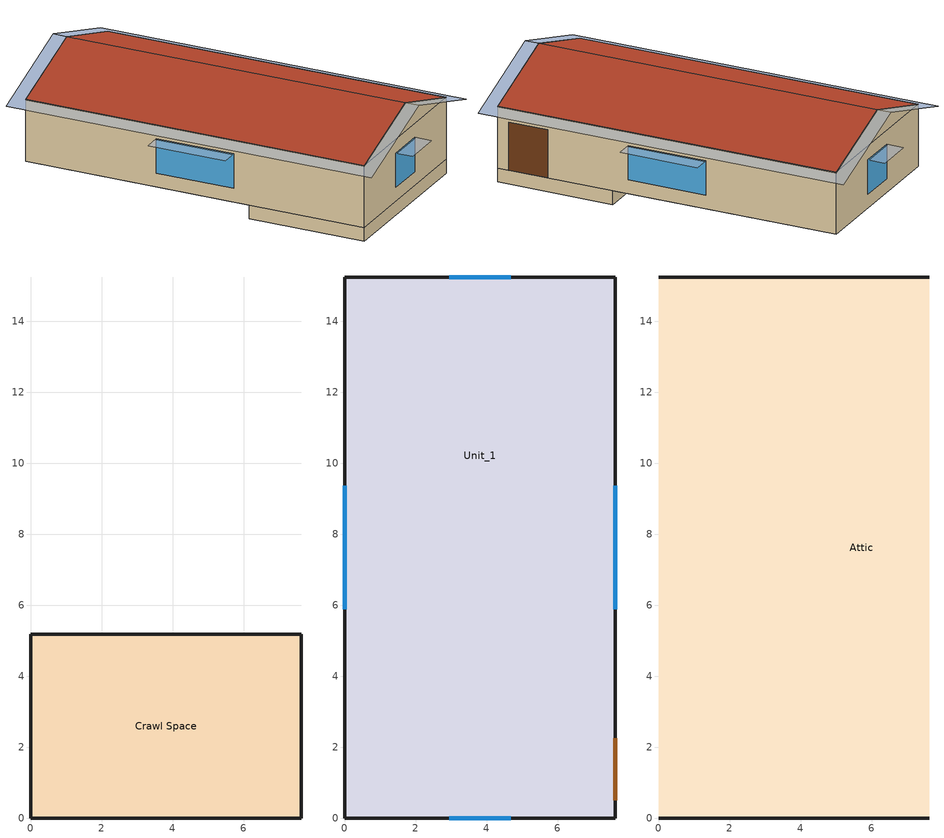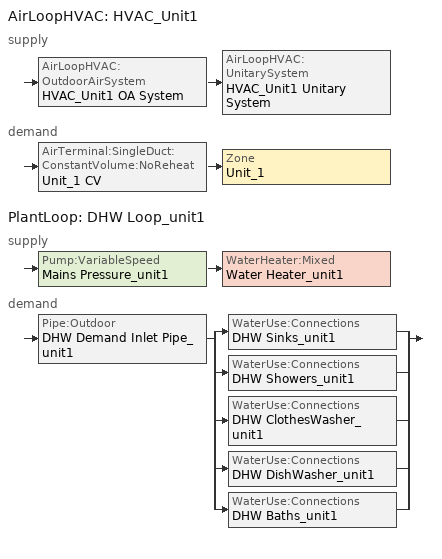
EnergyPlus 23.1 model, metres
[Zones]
Crawl Space
 floor ground (crawl_floor_soil): 7.62,5.18 7.62,0 0,0 0,5.18 z-0.61
 wall outside (crawl wall): 0,0 7.62,0 z-0.61:0
 wall ground (crawl wall): 7.62,0 7.62,5.18 0,5.18 0,0 z-0.61:0
Unit_1
 floor to Crawl Space (Res_Ext_Floor): 7.62,5.18 7.62,0 0,0 0,5.18 z0
 floor ground (Ext_Slab_Unit1 SlabOnOrBelowGradeF073): 7.62,15.24 7.62,5.18 0,5.18 0,15.24 z0
 wall outside (Res_Ext_Wall): 0,15.24 0,0 7.62,0 7.62,15.24 0,15.24 z0:2.74
 window (Res_Ext_Win): 0,9.36 0,5.88 / 7.62,5.88 7.62,9.36 / 4.68,15.24 2.94,15.24 / 2.94,0 4.68,0 z0.61:2.13
 door (Res_Ext_Door): 7.62,0.5 7.62,2.24 z0:2.13
 ceiling to Attic (Res_Ext_Ceiling): 7.62,0 7.62,15.24 0,15.24 0,0 z2.74
Attic
 wall outside (Res_Ext_Gable): 3.81,15.24,4.01 7.62,15.24,2.74 0,15.24,2.74; 3.81,0,4.01 0,0,2.74 7.62,0,2.74
 roof outside (Res_Ext_Roof): 3.81,0,4.01 7.62,0,2.74 7.62,15.24,2.74 3.81,15.24,4.01; 3.81,15.24,4.01 0,15.24,2.74 0,0,2.74 3.81,0,4.01
shading: 3.81,15.85,4.01 -0.58,15.85,2.55 -0.58,-0.61,2.55 3.81,-0.61,4.01 3.81,0,4.01 0,0,2.74 0,15.24,2.74 3.81,15.24,4.01; 3.81,-0.61,4.01 8.2,-0.61,2.55 8.2,15.85,2.55 3.81,15.85,4.01 3.81,15.24,4.01 7.62,15.24,2.74 7.62,0,2.74 3.81,0,4.01; 0,5.88 0,9.36 -0.76,9.36 -0.76,5.88 z2.13; 8.38,5.88 8.38,9.36 7.62,9.36 7.62,5.88 z2.13; 4.68,15.24 4.68,16 2.94,16 2.94,15.24 z2.13; 4.68,-0.76 4.68,0 2.94,0 2.94,-0.76 z2.13
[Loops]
AirLoopHVAC 'HVAC_Unit1'
 supply: AirLoopHVAC:OutdoorAirSystem 'HVAC_Unit1 OA System' > AirLoopHVAC:UnitarySystem 'HVAC_Unit1 Unitary System'
 demand: AirTerminal:SingleDuct:ConstantVolume:NoReheat 'Unit_1 CV' > Zone 'Unit_1'
PlantLoop 'DHW Loop_unit1'
 supply: Pump:VariableSpeed 'Mains Pressure_unit1' > WaterHeater:Mixed 'Water Heater_unit1'
 demand: Pipe:Outdoor 'DHW Demand Inlet Pipe_unit1' > split
  | WaterUse:Connections 'DHW Sinks_unit1'
  | WaterUse:Connections 'DHW Showers_unit1'
  | WaterUse:Connections 'DHW ClothesWasher_unit1'
  | WaterUse:Connections 'DHW DishWasher_unit1'
  | WaterUse:Connections 'DHW Baths_unit1'
[Building]
Single_Family: North Axis {deg}=0; Terrain=Suburbs; Loads Convergence Tolerance Value {W}=0.04; Temperature Convergence Tolerance Value {deltaC}=0.4; Solar Distribution=FullExterior; Maximum Number of Warmup Days=25; Minimum Number of Warmup Days=6
[Site:Location]
CA_BURBANK-GLNDLE-PASAD-_USA Design_Conditions: Latitude {deg}=34.2; Longitude {deg}=-118.36; Time Zone {hr}=-8; Elevation {m}=223
[SizingPeriod:DesignDay] Day of Month=21; Dry-Bulb Temperature Range Modifier Type=DefaultMultipliers; Barometric Pressure {Pa}=98675; Rain Indicator=No; Snow Indicator=No; Daylight Saving Time Indicator=No
Name | Month | Day Type | Maximum Dry-Bulb Temperature {C} | Daily Dry-Bulb Temperature Range {deltaC} | Humidity Condition Type | Wetbulb or DewPoint at Maximum Dry-Bulb {C} | Wind Speed {m/s} | Wind Direction {deg} | Solar Model Indicator | Sky Clearness | ASHRAE Clear Sky Optical Depth for Beam Irradiance (taub) | ASHRAE Clear Sky Optical Depth for Diffuse Irradiance (taud) | Enthalpy at Maximum Dry-Bulb {J/kg}
CA_BURBANK-GLNDLE-PASAD- Ann Htg 99.6% Condns DB | 12 | WinterDesignDay | 3.7 | 0 | Wetbulb | 3.7 | 0.8 | 330 | ASHRAEClearSky | 0
CA_BURBANK-GLNDLE-PASAD- Ann Htg 99% Condns DB | 12 | WinterDesignDay | 5 | 0 | Wetbulb | 5 | 0.8 | 330 | ASHRAEClearSky | 0
CA_BURBANK-GLNDLE-PASAD- Ann Hum_n 99.6% Condns DP=>MCDB | 12 | WinterDesignDay | 13.6 | 0 | Dewpoint | -13.9 | 0.8 | 330 | ASHRAEClearSky | 0
CA_BURBANK-GLNDLE-PASAD- Ann Hum_n 99% Condns DP=>MCDB | 12 | WinterDesignDay | 15.5 | 0 | Dewpoint | -11.1 | 0.8 | 330 | ASHRAEClearSky | 0
CA_BURBANK-GLNDLE-PASAD- Ann Htg Wind 99.6% Condns WS=>MCDB | 12 | WinterDesignDay | 14.4 | 0 | Wetbulb | 14.4 | 11 | 330 | ASHRAEClearSky | 0
CA_BURBANK-GLNDLE-PASAD- Ann Htg Wind 99% Condns WS=>MCDB | 12 | WinterDesignDay | 14.5 | 0 | Wetbulb | 14.5 | 9.2 | 330 | ASHRAEClearSky | 0
CA_BURBANK-GLNDLE-PASAD- Ann Clg .4% Condns DB=>MWB | 8 | SummerDesignDay | 36.5 | 13.1 | Wetbulb | 19.7 | 3.9 | 170 | ASHRAETau |  | 0.356 | 2.432
CA_BURBANK-GLNDLE-PASAD- Ann Clg 1% Condns DB=>MWB | 8 | SummerDesignDay | 34.3 | 13.1 | Wetbulb | 19.3 | 3.9 | 170 | ASHRAETau |  | 0.356 | 2.432
CA_BURBANK-GLNDLE-PASAD- Ann Clg 2% Condns DB=>MWB | 8 | SummerDesignDay | 32.7 | 13.1 | Wetbulb | 19 | 3.9 | 170 | ASHRAETau |  | 0.356 | 2.432
CA_BURBANK-GLNDLE-PASAD- Ann Clg .4% Condns WB=>MDB | 8 | SummerDesignDay | 32 | 13.1 | Wetbulb | 22.5 | 3.9 | 170 | ASHRAETau |  | 0.356 | 2.432
CA_BURBANK-GLNDLE-PASAD- Ann Clg 1% Condns WB=>MDB | 8 | SummerDesignDay | 30.8 | 13.1 | Wetbulb | 21.6 | 3.9 | 170 | ASHRAETau |  | 0.356 | 2.432
CA_BURBANK-GLNDLE-PASAD- Ann Clg 2% Condns WB=>MDB | 8 | SummerDesignDay | 29.4 | 13.1 | Wetbulb | 20.7 | 3.9 | 170 | ASHRAETau |  | 0.356 | 2.432
CA_BURBANK-GLNDLE-PASAD- Ann Clg .4% Condns DP=>MDB | 8 | SummerDesignDay | 25.2 | 13.1 | Dewpoint | 19.2 | 3.9 | 170 | ASHRAETau |  | 0.356 | 2.432
CA_BURBANK-GLNDLE-PASAD- Ann Clg 1% Condns DP=>MDB | 8 | SummerDesignDay | 24.6 | 13.1 | Dewpoint | 18.7 | 3.9 | 170 | ASHRAETau |  | 0.356 | 2.432
CA_BURBANK-GLNDLE-PASAD- Ann Clg 2% Condns DP=>MDB | 8 | SummerDesignDay | 23.9 | 13.1 | Dewpoint | 17.9 | 3.9 | 170 | ASHRAETau |  | 0.356 | 2.432
CA_BURBANK-GLNDLE-PASAD- Ann Clg .4% Condns Enth=>MDB | 8 | SummerDesignDay | 32 | 13.1 | Enthalpy |  | 3.9 | 170 | ASHRAETau |  | 0.356 | 2.432 | 66700
CA_BURBANK-GLNDLE-PASAD- Ann Clg 1% Condns Enth=>MDB | 8 | SummerDesignDay | 31 | 13.1 | Enthalpy |  | 3.9 | 170 | ASHRAETau |  | 0.356 | 2.432 | 63600
CA_BURBANK-GLNDLE-PASAD- Ann Clg 2% Condns Enth=>MDB | 8 | SummerDesignDay | 29.5 | 13.1 | Enthalpy |  | 3.9 | 170 | ASHRAETau |  | 0.356 | 2.432 | 60700
[Site:WaterMainsTemperature]
Calculation Method=Schedule; Temperature Schedule=WaterMainCZ09
[Material]
Name | Roughness | Thickness {m} | Conductivity {W/m-K} | Density {kg/m3} | Specific Heat {J/kg-K} | Solar Absorptance | Thermal Absorptance | Visible Absorptance
Asphalt_shingle | MediumRough | 0.00633985 | 0.08186 | 1121.29 | 1255.2 | 0.75
Carpet_n_pad | MediumSmooth | 0.0254001 | 0.0601314 | 32.0369 | 836.8 | 0.7 | 0.9 | 0.7
Concrete_4in | Rough | 0.101498 | 1.312098 | 2242.8 | 465.2
Drywall_1/2in | MediumSmooth | 0.0127 | 0.16009 | 800.923 | 1087.84
OSB_1/2in | MediumSmooth | 0.0127 | 0.1163 | 544.627 | 1213.36 | 0.7 | 0.9 | 0.7
OSB_7/16in | MediumSmooth | 0.0111125 | 0.1163 | 544.627 | 1213.36
Pipe Insulation | VeryRough | 0.0127033 | 0.0331717 | 91 | 836 | 0.5 | 0.9 | 0.5
Plywood_3/4in | Rough | 0.01905 | 0.115458 | 544.68 | 674.54 | 0.7 | 0.9 | 0.7
ceil_consol_layer | Rough | 0.1397 | 0.0225728 | 41.9286 | 776.251
cement_stucco | MediumSmooth | 0.01905 | 0.721 | 1865.58 | 878.64
door_const | Smooth | 0.0422696 | 0.0720096 | 512.64 | 767.58
floor_consol_layer | Rough | 0.000254 | 8.36711e-05 | 55.074 | 916.9311
soil_12in | Rough | 0.3048 | 1.731 | 1842.3 | 232.6 | 0.7 | 0.9 | 0.7
wall_consol_layer | Rough | 0.0889 | 0.0292849 | 120.801 | 1036.26
Pipe Steel | Smooth | 3.00E-03 | 45.31 | 7833 | 500 | 0.5 | 0.9 | 0.5
[Material:NoMass]
Bldg_paper_felt: Roughness=Smooth; Thermal Resistance {m2-K/W}=0.0105666
[Material:AirGap]
Air_4_in_vert: Thermal Resistance {m2-K/W}=0.158499
[WindowMaterial:SimpleGlazingSystem]
Glass: U-Factor {W/m2-K}=1.703478; Solar Heat Gain Coefficient=0.1978; Visible Transmittance=0.8
[WindowMaterial:Blind]
int_blind: Slat Orientation=Horizontal; Slat Width {m}=0.025; Slat Separation {m}=0.01875; Slat Thickness {m}=0.001; Slat Angle {deg}=45; Slat Conductivity {W/m-K}=221; Slat Beam Solar Transmittance=0; Front Side Slat Beam Solar Reflectance=0.5; Back Side Slat Beam Solar Reflectance=0.5; Slat Diffuse Solar Transmittance=0; Front Side Slat Diffuse Solar Reflectance=0.5; Back Side Slat Diffuse Solar Reflectance=0.5; Slat Beam Visible Transmittance=0; Front Side Slat Beam Visible Reflectance=0.5; Back Side Slat Beam Visible Reflectance=0.5; Slat Diffuse Visible Transmittance=0; Front Side Slat Diffuse Visible Reflectance=0.5; Back Side Slat Diffuse Visible Reflectance=0.5; Slat Infrared Hemispherical Transmittance=0; Front Side Slat Infrared Hemispherical Emissivity=0.9; Back Side Slat Infrared Hemispherical Emissivity=0.9; Blind to Glass Distance {m}=0.05; Blind Top Opening Multiplier=0.5; Blind Bottom Opening Multiplier=0.5; Blind Left Side Opening Multiplier=0.5; Blind Right Side Opening Multiplier=0.5
[Construction]
Res_Ext_Ceiling: ceil_consol_layer, Drywall_1/2in
Res_Ext_Door: door_const
Res_Ext_Floor: floor_consol_layer, Plywood_3/4in, Carpet_n_pad
Res_Ext_Gable: cement_stucco, OSB_7/16in, Air_4_in_vert, Drywall_1/2in
Res_Ext_Roof: Asphalt_shingle, OSB_1/2in
Res_Ext_Wall: cement_stucco, Bldg_paper_felt, OSB_7/16in, wall_consol_layer, Drywall_1/2in
Res_Ext_Win: Glass
crawl wall: Concrete_4in
window_w_blinds: Glass, int_blind
crawl_floor_soil: soil_12in
Steel Pipe: Pipe Insulation, Pipe Steel
[Construction:FfactorGroundFloor]
Ext_Slab_Unit1 SlabOnOrBelowGradeF073: F-Factor {W/m-K}=1.26344; Area {m2}=76.645; PerimeterExposed {m}=35.3568
[Zone] Multiplier=1; Part of Total Floor Area=Yes
Name | Ceiling Height {m} | Volume {m3} | Floor Area {m2}
Attic; Unit_1 | Autocalculate | Autocalculate | Autocalculate
Crawl Space
[WindowShadingControl] Zone=Unit_1; Shading Type=InteriorBlind; Construction with Shading=window_w_blinds; Shading Control Type=OnIfScheduleAllows; Schedule=shading_2012iecc_adj; Shading Control Is Scheduled=Yes; Glare Control Is Active=No; Multiple Surface Control Type=Sequential
Name | Fenestration Surface 1
Shades_Ext_Win_ldl1_Unit1 | Ext_Win_ldl1_Unit1
Shades_Ext_Win_ldr1_Unit1 | Ext_Win_ldr1_Unit1
ShadesExt_Win_sdb1_Unit1 | Ext_Win_sdb1_Unit1
Shades_Ext_Win_sdf1_Unit1 | Ext_Win_sdf1_Unit1
[ShadingProperty:Reflectance] Diffuse Solar Reflectance of Unglazed Part of Shading Surface=0.2; Diffuse Visible Reflectance of Unglazed Part of Shading Surface=0.2; Fraction of Shading Surface That Is Glazed=0
Name | Shading Surface
 | Shading Surface 1
 | Shading Surface 2
 | Overhang_Ext_Win_sdf1_Unit1
 | Overhang_Ext_Win_ldr1_Unit1
 | Overhang_Ext_Win_sdb1_Unit1
 | Overhang_Ext_Win_ldl1_Unit1
[People]
People_Unit1: Zone or ZoneList or Space or SpaceList=Unit_1; Number of People Schedule=Activity_Schedule; Number of People Calculation Method=People; Number of People=2.55; Fraction Radiant=0.3; Sensible Heat Fraction=0.573; Activity Level Schedule=activity_sch_level; Enable ASHRAE 55 Comfort Warnings=No; Mean Radiant Temperature Calculation Type=ZoneAveraged
[Lights]
Lights_Unit1: Zone or ZoneList or Space or SpaceList=Unit_1; Schedule=InteriorLighting_sch; Design Level Calculation Method=Watts/Area; Watts per Zone Floor Area {W/m2}=2; Return Air Fraction=0; Fraction Radiant=0.6; Fraction Visible=0.2; Fraction Replaceable=0
[ElectricEquipment] Zone or ZoneList or Space or SpaceList=Unit_1
Name | Schedule | Design Level Calculation Method | Design Level {W} | Fraction Latent | Fraction Radiant | Fraction Lost | Watts per Zone Floor Area {W/m2}
clotheswasher1 | ClothesWasher | EquipmentLevel | 28.5 | 0 | 0.8 | 0.2
dishwasher1 | DishWasher | EquipmentLevel | 44.3 | 0.15 | 0.6 | 0.25
electric_dryer1 | ClothesDryer | EquipmentLevel | 141.2 | 0.05 | 0.15 | 0.8
electric_mels1 | MiscPlugLoad | EquipmentLevel | 422 | 0.06 | 0.69 | 0.25
electric_range1 | CookingRange | EquipmentLevel | 166 | 0.3 | 0.4 | 0.3
refrigerator1 | Refrigerator | EquipmentLevel | 164.6 | 0 | 1 | 0
television1 | InteriorLighting | EquipmentLevel | 169.4 | 0 | 1 | 0
IECC_Adj1 | MiscPlugLoad | Watts/Area |  | 0.062439 | 0.411909 | 0.251045 | 0.262109
[Exterior:Lights]
Exterior-Lights_unit1_FrontRow_BottomFloor: Schedule=ExteriorLighting; Design Level {W}=88
[ZoneInfiltration:DesignFlowRate] Schedule=inf_sch; Design Flow Rate Calculation Method=AirChanges/Hour; Air Changes per Hour {1/hr}=0.32; Constant Term Coefficient=0; Temperature Term Coefficient=0; Velocity Term Coefficient=0.224052; Velocity Squared Term Coefficient=0
Name | Zone or ZoneList or Space or SpaceList
Unit_1 Space Infiltration Design Flow Rate | Unit_1
Attic Space Infiltration Design Flow Rate | Attic
Crawlspace Infiltration Design Flow Rate | Crawl Space
[ZoneVentilation:DesignFlowRate]
NaturalVentilation: Zone or ZoneList or Space or SpaceList=Unit_1; Schedule=vent_sch; Design Flow Rate Calculation Method=AirChanges/Hour; Air Changes per Hour {1/hr}=1; Ventilation Type=Natural; Fan Pressure Rise {Pa}=0; Fan Total Efficiency=1; Constant Term Coefficient=1; Temperature Term Coefficient=0.606; Velocity Term Coefficient=0.03636; Velocity Squared Term Coefficient=0.1177; Minimum Indoor Temperature {C}=23.8889; Maximum Indoor Temperature {C}=26.6667; Delta Temperature {deltaC}=1; Minimum Outdoor Temperature {C}=12.7778; Maximum Outdoor Temperature {C}=23.8889
[ZoneControl:Thermostat]
Tstat_Unit1: Zone or ZoneList=Unit_1; Control Type Schedule=zone_control_type; Control 1=Setpoints_Unit1
[ThermostatSetpoint:DualSetpoint]
Setpoints_Unit1: Heating Setpoint Temperature Schedule=heating_sch; Cooling Setpoint Temperature Schedule=clg_sch_val
[SetpointManager:Scheduled]
DHW Loop Setpoint Manager_unit1: Control Variable=Temperature; Schedule=DHWSupplySetpoint; Setpoint Node or NodeList=DHW Supply Outlet Node_unit1
[Sizing:Plant]
DHW Loop_unit1: Loop Type=Heating; Design Loop Exit Temperature {C}=48.8889; Loop Design Temperature Difference {deltaC}=5.55556
[Pipe:Outdoor]
DHW Demand Inlet Pipe_unit1: Construction=Steel Pipe; Pipe Inside Diameter {m}=0.01905; Pipe Length {m}=12.192
[Pump:VariableSpeed]
Mains Pressure_unit1: Design Maximum Flow Rate {m3/s}=Autosize; Design Pump Head {Pa}=1; Design Power Consumption {W}=0; Motor Efficiency=1; Fraction of Motor Inefficiencies to Fluid Stream=0; Coefficient 1 of the Part Load Performance Curve=0; Coefficient 2 of the Part Load Performance Curve=1; Coefficient 3 of the Part Load Performance Curve=0; Coefficient 4 of the Part Load Performance Curve=0; Design Minimum Flow Rate {m3/s}=0; Pump Control Type=Intermittent
[WaterHeater:Mixed]
Water Heater_unit1: Tank Volume {m3}=0.151416; Setpoint Temperature Schedule=dhw_setpt; Deadband Temperature Difference {deltaC}=2; Maximum Temperature Limit {C}=80; Heater Control Type=Modulate; Heater Maximum Capacity {W}=Autosize; Heater Minimum Capacity {W}=0; Heater Ignition Minimum Flow Rate {m3/s}=0; Heater Fuel Type=NaturalGas; Heater Thermal Efficiency=0.8; Ambient Temperature Indicator=Outdoors; Off Cycle Loss Coefficient to Ambient Temperature {W/K}=5.25945; Off Cycle Loss Fraction to Zone=0; On Cycle Loss Coefficient to Ambient Temperature {W/K}=5.25945; On Cycle Loss Fraction to Zone=0; Peak Use Flow Rate {m3/s}=0; Use Side Effectiveness=1; Source Side Effectiveness=1; Use Side Design Flow Rate {m3/s}=Autosize; Source Side Design Flow Rate {m3/s}=0; Indirect Water Heating Recovery Time {hr}=1.5
[WaterHeater:Sizing]
Water Heater_unit1: Design Mode=ResidentialHUD-FHAMinimum; Number of Bedrooms=2; Number of Bathrooms=2
[PlantLoop]
DHW Loop_unit1: Fluid Type=Water; Plant Equipment Operation Scheme=DHW Loop Operation_unit1; Maximum Loop Temperature {C}=100; Minimum Loop Temperature {C}=0; Maximum Loop Flow Rate {m3/s}=Autosize; Minimum Loop Flow Rate {m3/s}=0; Plant Loop Volume {m3}=Autocalculate; Load Distribution Scheme=Optimal
[PlantEquipmentList]
DHW Plant Equipment_unit1: Water Heater_unit1
[PlantEquipmentOperation:HeatingLoad]
DHW Control Scheme_unit1: Load Range 1 Lower Limit {W}=0; Load Range 1 Upper Limit {W}=1e+15; Range 1 Equipment List=DHW Plant Equipment_unit1
[PlantEquipmentOperationSchemes]
DHW Loop Operation_unit1: Control Scheme 1=DHW Control Scheme_unit1; Control Scheme 1 Schedule=always_avail
[WaterUse:Equipment]
Name | Peak Flow Rate {m3/s} | Flow Rate Fraction Schedule | Target Temperature Schedule
Baths_unit1 | 5.095e-7 | dhw_SF_bathtub_sch | SSBWaterTempSchedule
Clothes Washer_unit1 | 4.42149e-07 | dhw_SF_washer_sch | CWWaterTempSchedule
Dishwasher_unit1 | 2.75658e-07 | dhw_SF_dishwasher_sch | DWWaterTempSchedule
Showers_unit1 | 3.08907e-06 | dhw_SF_shower_sch | SSBWaterTempSchedule
Sinks_unit1 | 1.8489e-06 | dhw_SF_sink_sch | SSBWaterTempSchedule
[WaterUse:Connections] Drain Water Heat Exchanger Type=None
Name | Water Use Equipment 1
DHW Baths_unit1 | Baths_unit1
DHW ClothesWasher_unit1 | Clothes Washer_unit1
DHW DishWasher_unit1 | Dishwasher_unit1
DHW Showers_unit1 | Showers_unit1
DHW Sinks_unit1 | Sinks_unit1
[DesignSpecification:OutdoorAir]
SZ DSOA Unit_1: Outdoor Air Method=Flow/Person; Outdoor Air Flow per Person {m3/s}=0; Outdoor Air Flow per Zone Floor Area {m3/s-m2}=0; Outdoor Air Flow per Zone {m3/s}=0
[Sizing:Zone]
Unit_1: Zone Cooling Design Supply Air Temperature Input Method=SupplyAirTemperature; Zone Cooling Design Supply Air Temperature {C}=12.8; Zone Cooling Design Supply Air Temperature Difference {delta C}=11.11; Zone Heating Design Supply Air Temperature Input Method=SupplyAirTemperature; Zone Heating Design Supply Air Temperature {C}=50; Zone Cooling Design Supply Air Humidity Ratio {kg-H20/kg-air}=0.008; Zone Heating Design Supply Air Humidity Ratio {kg-H2O/kg-air}=0.008; Design Specification Outdoor Air Object=SZ DSOA Unit_1; Cooling Design Air Flow Method=DesignDay; Cooling Design Air Flow Rate {m3/s}=0; Cooling Minimum Air Flow Fraction=0; Heating Design Air Flow Method=DesignDay; Heating Design Air Flow Rate {m3/s}=0; Heating Maximum Air Flow Fraction=0; Design Specification Zone Air Distribution Object=SZ DSZAD Unit_1
[DesignSpecification:ZoneAirDistribution]
SZ DSZAD Unit_1: Zone Air Distribution Effectiveness in Cooling Mode=1; Zone Air Distribution Effectiveness in Heating Mode=1
[Zone equipment]
Unit_1: Unit_1 CV
[AirTerminal:SingleDuct:ConstantVolume:NoReheat]
Unit_1 CV: Maximum air flow rate {m3/s}=autosize
[Sizing:System]
HVAC_Unit1: Type of Load to Size On=Sensible; Design Outdoor Air Flow Rate {m3/s}=autosize; Central Heating Maximum System Air Flow Ratio=1; Preheat Design Set Temperature {C}=7; Preheat Design Humidity Ratio {kg-H2O/kg-air}=0.008; Precool Design Temperature {C}=11; Precool Design Humidity Ratio {kg-H2O/kg-air}=0.008; Central Cooling Design Supply Air Temperature {C}=12.8; Central Heating Design Supply Air Temperature {C}=50; Sizing Option=NonCoincident; 100% Outdoor Air in Cooling=No; 100% Outdoor Air in Heating=No; Central Cooling Design Supply Air Humidity Ratio {kg-H2O/kg-air}=0.008; Central Heating Design Supply Air Humidity Ratio {kg-H2O/kg-air}=0.008; Cooling Supply Air Flow Rate Method=DesignDay; Cooling Supply Air Flow Rate {m3/s}=0; Heating Supply Air Flow Rate Method=DesignDay; Heating Supply Air Flow Rate {m3/s}=0; System Outdoor Air Method=ZoneSum; Zone Maximum Outdoor Air Fraction=1; Cooling Design Capacity Method=CoolingDesignCapacity; Cooling Design Capacity {W}=autosize; Heating Design Capacity Method=HeatingDesignCapacity; Heating Design Capacity {W}=autosize; Central Cooling Capacity Control Method=OnOff
[AirLoopHVAC]
HVAC_Unit1: Design Supply Air Flow Rate {m3/s}=autosize
[AvailabilityManager:Scheduled]
HVAC_Unit1 Availability: Schedule=always_avail
[AirLoopHVAC:UnitarySystem]
HVAC_Unit1 Unitary System: Control Type=Load; Controlling Zone or Thermostat Location=Unit_1; Dehumidification Control Type=None; Supply Fan=HVAC_Unit1 Supply Fan; Fan Placement=BlowThrough; Supply Air Fan Operating Mode Schedule=HVACTemplate-Always 0; Heating Coil=HVAC_Unit1 Heating Coil; DX Heating Coil Sizing Ratio=1; Cooling Coil=HVAC_Unit1 Cooling Coil; Latent Load Control=SensibleOnlyLoadControl; Supplemental Heating Coil=HVAC_Unit1 Supp Heat or Reheat Coil; Cooling Supply Air Flow Rate Method=SupplyAirFlowRate; Cooling Supply Air Flow Rate {m3/s}=autosize; Heating Supply Air Flow Rate Method=SupplyAirFlowRate; Heating Supply Air Flow Rate {m3/s}=autosize; No Load Supply Air Flow Rate Method=SupplyAirFlowRate; No Load Supply Air Flow Rate {m3/s}=autosize; Maximum Supply Air Temperature {C}=Autosize; Maximum Outdoor Dry-Bulb Temperature for Supplemental Heater Operation {C}=21
[Coil:Cooling:DX:SingleSpeed]
HVAC_Unit1 Cooling Coil: Availability Schedule=always_avail; Gross Rated Total Cooling Capacity {W}=autosize; Gross Rated Sensible Heat Ratio=autosize; Rated COP=3.34; Rated Air Flow Rate {m3/s}=autosize; Total Cooling Capacity Function of Temperature Curve=HVAC_Unit1 Cool Coil Cap-FT; Total Cooling Capacity Function of Flow Fraction Curve=HVAC_Unit1 Cool Coil Cap-FF; Energy Input Ratio Function of Temperature Curve=HVAC_Unit1 Cool Coil EIR-FT; Energy Input Ratio Function of Flow Fraction Curve=HVAC_Unit1 Cool Coil EIR-FF; Part Load Fraction Correlation Curve=HVAC_Unit1 Cool Coil PLF; Nominal Time for Condensate Removal to Begin=0; Ratio of Initial Moisture Evaporation Rate and Steady State Latent Capacity=0; Maximum Cycling Rate=0; Latent Capacity Time Constant=0; Condenser Type=AirCooled; Evaporative Condenser Effectiveness=0; Evaporative Condenser Pump Rated Power Consumption=0; Crankcase Heater Capacity=0; Maximum Outdoor Dry-Bulb Temperature for Crankcase Heater Operation=10
[Coil:Heating:Fuel]
HVAC_Unit1 Heating Coil: Fuel Type=NaturalGas; Gas Burner Efficiency=0.8; Nominal Capacity of the Coil {W}=autosize; Parasitic Electric Load {W}=0; Part load fraction correlation (function of part load ratio)=HVAC_Unit1 Heating Coil PLF-FPLR; Parasitic Gas Load {W}=0
[Coil:Heating:Electric]
HVAC_Unit1 Supp Heat or Reheat Coil: Efficiency=1; Nominal Capacity of the Coil {W}=autosize
[Fan:OnOff]
HVAC_Unit1 Supply Fan: Availability Schedule=always_avail; Fan Efficiency=0.58; Pressure Rise {Pa}=497.725; Maximum Flow Rate {m3/s}=autosize; Motor Efficiency=0.9; Motor in Airstream Fraction=1
[SetpointManager:SingleZone:Cooling]
HVAC_Unit1 Economizer Supply Air Temp Manager: Control Variable=Temperature; minimum supply air temperature {C}=13; maximum supply air temperature {C}=45; Control Zone=Unit_1; Setpoint Node or NodeList=HVAC_Unit1 Supp Heat or Reheat Coil Outl
[SetpointManager:MixedAir]
HVAC_Unit1 Cooling Coil Air Temp Manager: Control Variable=Temperature; Setpoint Node or NodeList=HVAC_Unit1 Mixed Air Outlet
[Controller:OutdoorAir]
HVAC_Unit1 OA Controller: Minimum Outdoor Air Flow Rate {m3/s}=autosize; Maximum Outdoor Air Flow Rate {m3/s}=0; Economizer Control Type=NoEconomizer; Economizer Control Action Type=ModulateFlow; Lockout Type=NoLockout; Minimum Limit Type=FixedMinimum
[Schedule:Day:Hourly]
ActivityDay: 0.42683, 0.42683, 0.42683, 0.42683, 0.42683, 0.71951, 1, 0.67073, 0.32927, 0.17073, 0.17073, 0.17073, 0.17073, 0.17073, 0.23171, 0.32927, 0.5, 0.67073, 0.82927, 1, 1, 0.85366, 0.64634, 0.42683
ClothesDryerVacation: 0, 0, 0, 0, 0, 0, 0, 0, 0, 0, 0, 0, 0, 0, 0, 0, 0, 0, 0, 0, 0, 0, 0, 0
ClothesDryerWeekend: 0.121951, 0.0731707, 0.0487805, 0.0243902, 0.0487805, 0.0731707, 0.195122, 0.390244, 0.595097, 0.839, 0.960951, 1, 0.91217, 0.829268, 0.746366, 0.707317, 0.682927, 0.668268, 0.634146, 0.624415, 0.643878, 0.668268, 0.536585, 0.292683
ClothesWasherWeekday: 0, 0, 0.02, 0.12, 0, 0.04, 0.13, 0.34, 0.52, 1, 0.67, 0.97, 0.21, 0.37, 0.18, 0.23, 0.13, 0.44, 0.42, 0.47, 0.36, 0.27, 0.41, 0.14
ClothesWasherWeekend: 0, 0, 0.03, 0.04, 0, 0.13, 0.29, 0.46, 0.67, 1, 0.58, 0.72, 0.06, 0.28, 0.17, 0.57, 0.16, 0.42, 0.34, 0.7, 0.24, 0.58, 0.48, 0.22
CookingRangeDay: 0.0471585, 0.0471585, 0.0235459, 0.0235459, 0.0471585, 0.0707044, 0.165088, 0.283018, 0.306564, 0.320771, 0.283018, 0.330176, 0.377335, 0.306564, 0.292423, 0.377335, 0.613194, 1, 0.778348, 0.400947, 0.235859, 0.165088, 0.103722, 0.0707044
DishwasherWeekday: 0, 0.06, 0.31, 0.11, 0, 0, 0.01, 0.24, 0.61, 0.67, 0.47, 0.71, 0.53, 0.33, 0.11, 0.24, 0.1, 0.28, 0.4, 1, 0.84, 0.59, 0.41, 0.04
DishwasherWeekend: 0, 0.27, 0.26, 0, 0, 0, 0.03, 0.59, 0.76, 1, 0.75, 0.5, 0.5, 0.13, 0.09, 0.62, 0.14, 0.47, 0.41, 0.42, 0.99, 0.15, 0.12, 0
ExteriorLightingDay: 1, 1, 1, 1, 1, 1, 0, 0, 0, 0, 0, 0, 0, 0, 0, 0, 0, 0, 1, 1, 1, 1, 1, 1
LightingDay: 0.0625, 0.0625, 0.0625, 0.0625, 0.1875, 0.390625, 0.4375, 0.390625, 0.171875, 0.117188, 0.117188, 0.117188, 0.117188, 0.117188, 0.117188, 0.203125, 0.4375, 0.609375, 0.820312, 0.984375, 1, 0.6875, 0.382812, 0.15625
MiscPlugLoadDay: 0.60749, 0.559339, 0.552853, 0.545071, 0.524481, 0.585279, 0.676232, 0.718547, 0.60749, 0.517023, 0.529183, 0.529345, 0.520428, 0.538424, 0.568742, 0.600357, 0.710117, 0.862678, 0.936608, 0.966764, 1, 0.976654, 0.845169, 0.734436
RefrigeratorDay: 0.8, 0.782696, 0.765594, 0.742857, 0.731388, 0.731388, 0.75996, 0.8, 0.817103, 0.828571, 0.8, 0.8, 0.839839, 0.839839, 0.828571, 0.839839, 0.885714, 0.971429, 1, 0.971429, 0.942857, 0.925553, 0.885714, 0.828571
[Schedule:Week:Compact]
ActivityWeek: AllDays, ActivityDay
ClothesDryerWeek: Weekdays, ClothesWasherWeekday, Holiday, ClothesDryerVacation, AllOtherDays, ClothesDryerWeekend
ClothesWasherWeek: Weekdays, ClothesWasherWeekday, AllOtherDays, ClothesWasherWeekend
CookingRangeWeek: AllDays, CookingRangeDay
DishwasherWeek: Weekdays, DishwasherWeekday, AllOtherDays, DishwasherWeekend
ExteriorLightingProfileWeek: AllDays, ExteriorLightingDay
LightingProfileWeek: AllDays, LightingDay
MiscPlugLoadWeek: AllDays, MiscPlugLoadDay
RefrigeratorWeek: AllDays, RefrigeratorDay
[Schedule:Year]
Activity_Schedule: ActivityWeek, 1, 1, 12, 31
ClothesDryer: ClothesDryerWeek, 1, 1, 12, 31
ClothesWasher: ClothesWasherWeek, 1, 1, 12, 31
CookingRange: CookingRangeWeek, 1, 1, 12, 31
Dishwasher: DishwasherWeek, 1, 1, 12, 31
ExteriorLighting: ExteriorLightingProfileWeek, 1, 1, 12, 31
InteriorLighting: LightingProfileWeek, 1, 1, 12, 31
MiscPlugLoad: MiscPlugLoadWeek, 1, 1, 12, 31
Refrigerator: RefrigeratorWeek, 1, 1, 12, 31
[Schedule:Compact]
InteriorLighting_sch: Through: 12/31, For: SummerDesignDay, Until: 24:00, 1, For: WinterDesignDay, Until: 24:00, 0, For: Weekdays Weekends Holidays CustomDay1 CustomDay2, Until: 1:00, 0.0625, Until: 2:00, 0.0625, Until: 3:00, 0.0625, Until: 4:00, 0.0625, Until: 5:00, 0.1875, Until: 6:00, 0.390625, Until: 7:00, 0.4375, Until: 8:00, 0.390625, Until: 9:00, 0.171875, Until: 10:00, 0.117188, Until: 11:00, 0.117188, Until: 12:00, 0.117188, Until: 13:00, 0.117188, Until: 14:00, 0.117188, Until: 15:00, 0.117188, Until: 16:00, 0.203125, Until: 17:00, 0.4375, Until: 18:00, 0.609375, Until: 19:00, 0.820312, Until: 20:00, 0.984375, Until: 21:00, 1, Until: 22:00, 0.6875, Until: 23:00, 0.382812, Until: 24:00, 0.15625
activity_sch_level: Through: 12/31, For: AllDays, Until: 24:00, 117.28
shading_2012iecc_adj: Through: 04/30, For: AllDays, Until 24:00, 0, Through: 10/31, For: AllDays, Until: 6:00, 0, Until: 20:00, 1, Until: 24:00, 0, Through: 12/31, For: AllDays, Until 24:00, 0
vent_sch: Through: 04/30, For: AllDays, Until: 24:00, 0, Through: 10/31, For: AllDays, Until: 24:00, 1, Through: 12/31, For: AllDays, Until: 24:00, 0
clg_sch_val: Through: 12/31, For: AllDays, Until: 8:00, 25.56, Until: 12:00, 25.56, Until: 18:00, 25.56, Until: 24:00, 25.56
heating_sch: Through: 12/31, For: AllDays, Until: 24:00, 21.11
inf_sch; always_avail: Through: 12/31, For: AllDays, Until: 24:00, 1
zone_control_type: Through: 12/31, For: AllDays, Until 24:00, 4
dhw_SF_bathtub_sch: Through: 12/31, For: SummerDesignDay WinterDesignDay, Until: 24:00, 1, For: Weekdays Weekends Holidays, Until: 07:00, 0, Until: 08:00, 0.28, Until: 09:00, 0.1, Until: 10:00, 0.37, Until: 11:00, 0.09, Until: 12:00, 0.17, Until: 13:00, 0.08, Until: 14:00, 0.49, Until: 15:00, 0.31, Until: 16:00, 0, Until: 17:00, 0.09, Until: 18:00, 0.21, Until: 19:00, 0.69, Until: 20:00, 1, Until: 21:00, 0.1, Until: 22:00, 0.7, Until: 23:00, 0.17, Until: 24:00, 0, For: AllOtherDays, Until: 24:00, 0
dhw_SF_dishwasher_sch: Through: 12/31, For: SummerDesignDay WinterDesignDay, Until: 24:00, 1, For: Weekdays Weekends Holidays, Until: 01:00, 0.12, Until: 02:00, 0.14, Until: 03:00, 0.23, Until: 04:00, 0.04, Until: 05:00, 0, Until: 06:00, 0, Until: 07:00, 0.02, Until: 08:00, 0.29, Until: 09:00, 0.81, Until: 10:00, 0.71, Until: 11:00, 0.57, Until: 12:00, 0.69, Until: 13:00, 0.52, Until: 14:00, 0.27, Until: 15:00, 0.27, Until: 16:00, 0.4, Until: 17:00, 0.13, Until: 18:00, 0.32, Until: 19:00, 0.3, Until: 20:00, 0.97, Until: 21:00, 1, Until: 22:00, 0.49, Until: 23:00, 0.34, Until: 24:00, 0.19, For: AllOtherDays, Until: 24:00, 0
dhw_SF_shower_sch: Through: 12/31, For: SummerDesignDay WinterDesignDay, Until: 24:00, 1, For: Weekdays Weekends Holidays, Until: 01:00, 0.03, Until: 02:00, 0.02, Until: 03:00, 0.06, Until: 04:00, 0, Until: 05:00, 0.08, Until: 06:00, 0.32, Until: 07:00, 0.88, Until: 08:00, 0.92, Until: 09:00, 1, Until: 10:00, 0.64, Until: 11:00, 0.46, Until: 12:00, 0.43, Until: 13:00, 0.41, Until: 14:00, 0.22, Until: 15:00, 0.26, Until: 16:00, 0.29, Until: 17:00, 0.41, Until: 18:00, 0.25, Until: 19:00, 0.53, Until: 20:00, 0.33, Until: 21:00, 0.37, Until: 22:00, 0.38, Until: 23:00, 0.43, Until: 24:00, 0.1, For: AllOtherDays, Until: 24:00, 0
dhw_SF_sink_sch: Through: 12/31, For: SummerDesignDay WinterDesignDay, Until: 24:00, 1, For: Weekdays Weekends Holidays, Until: 01:00, 0.09, Until: 02:00, 0.03, Until: 03:00, 0.07, Until: 04:00, 0.03, Until: 05:00, 0.09, Until: 06:00, 0.23, Until: 07:00, 0.46, Until: 08:00, 0.97, Until: 09:00, 0.81, Until: 10:00, 1, Until: 11:00, 0.83, Until: 12:00, 0.59, Until: 13:00, 0.64, Until: 14:00, 0.55, Until: 15:00, 0.45, Until: 16:00, 0.45, Until: 17:00, 0.5, Until: 18:00, 0.67, Until: 19:00, 0.82, Until: 20:00, 0.87, Until: 21:00, 0.81, Until: 22:00, 0.63, Until: 23:00, 0.39, Until: 24:00, 0.37, For: AllOtherDays, Until: 24:00, 0
dhw_SF_washer_sch: Through: 12/31, For: SummerDesignDay WinterDesignDay, Until: 24:00, 1, For: Weekdays Weekends Holidays, Until: 02:00, 0, Until: 03:00, 0.04, Until: 04:00, 0.12, Until: 05:00, 0, Until: 06:00, 0.04, Until: 07:00, 0.17, Until: 08:00, 0.36, Until: 09:00, 0.59, Until: 10:00, 0.91, Until: 11:00, 0.79, Until: 12:00, 1, Until: 13:00, 0.28, Until: 14:00, 0.36, Until: 15:00, 0.21, Until: 16:00, 0.38, Until: 17:00, 0.2, Until: 18:00, 0.45, Until: 19:00, 0.51, Until: 20:00, 0.58, Until: 21:00, 0.35, Until: 22:00, 0.4, Until: 23:00, 0.39, Until: 24:00, 0.18, For: AllOtherDays, Until: 24:00, 0
dhw_setpt: Through: 12/31, For: AllDays, Until 24:00, 55
WaterMainCZ09: Through: 1/31, For: AllDays, Until: 24:00, 14.28, Through: 2/28, For: AllDays, Until: 24:00, 14.22, Through: 3/31, For: AllDays, Until: 24:00, 14.44, Through: 4/30, For: AllDays, Until: 24:00, 14.83, Through: 5/31, For: AllDays, Until: 24:00, 14.94, Through: 6/30, For: AllDays, Until: 24:00, 16.22, Through: 7/31, For: AllDays, Until: 24:00, 16.89, Through: 8/31, For: AllDays, Until: 24:00, 17.72, Through: 9/30, For: AllDays, Until: 24:00, 18.06, Through: 10/31, For: AllDays, Until: 24:00, 18, Through: 11/30, For: AllDays, Until: 24:00, 16.28, Through: 12/31, For: AllDays, Until: 24:00, 14.61
HVACTemplate-Always 0: Through: 12/31, For: AllDays, Until: 24:00, 0
[Schedule:Constant]
Name | Hourly Value
DHWSupplySetpoint; CWWaterTempSchedule; DWWaterTempSchedule | 48.8889
SSBWaterTempSchedule | 40.5556
[Curve:Quadratic]
Name | Coefficient1 Constant | Coefficient2 x | Coefficient3 x**2 | Minimum Value of x | Maximum Value of x
HVAC_Unit1 Cool Coil Cap-FF | 0.8 | 0.2 | 0 | 0.5 | 1.5
HVAC_Unit1 Cool Coil EIR-FF | 1.1552 | -0.1808 | 0.0256 | 0.5 | 1.5
HVAC_Unit1 Cool Coil PLF | 0.85 | 0.15 | 0 | 0 | 1
[Curve:Cubic]
HVAC_Unit1 Heating Coil PLF-FPLR: Coefficient1 Constant=0.8; Coefficient2 x=0.2; Coefficient3 x**2=0; Coefficient4 x**3=0; Minimum Value of x=0; Maximum Value of x=1
[Curve:Biquadratic] Minimum Value of x=12.77778; Maximum Value of x=23.88889; Minimum Value of y=18; Maximum Value of y=46.11111
Name | Coefficient1 Constant | Coefficient2 x | Coefficient3 x**2 | Coefficient4 y | Coefficient5 y**2 | Coefficient6 x*y
HVAC_Unit1 Cool Coil Cap-FT | 0.942588 | 0.00954335 | 0.00068377 | -0.0110427 | 5.249e-06 | -9.72e-06
HVAC_Unit1 Cool Coil EIR-FT | 0.342414 | 0.034885 | -0.0006237 | 0.00497722 | 0.000437951 | -0.000728028
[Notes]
From counter.inc created by EP-Launch when running groups of files
Output files                          SF-1-story-Prototype-A_NC_2022_09
Run description                       SF-1-story-Prototype-A_NC_2022: 9: Burbank-SCE
Parent Run
Run Flag                              True
Weather                               CA_BURBANK-GLNDLE-PASAD-AP_722880S_CZ2022.epw
Default equipment values. May be overridden by later values.
End of default equipment values.
Case                                            SF-1-story-Prototype-A_NC_2022_09
Analysis                                        SF-1-story-Prototype-A_NC_2022
City                                            Burbank-SCE
